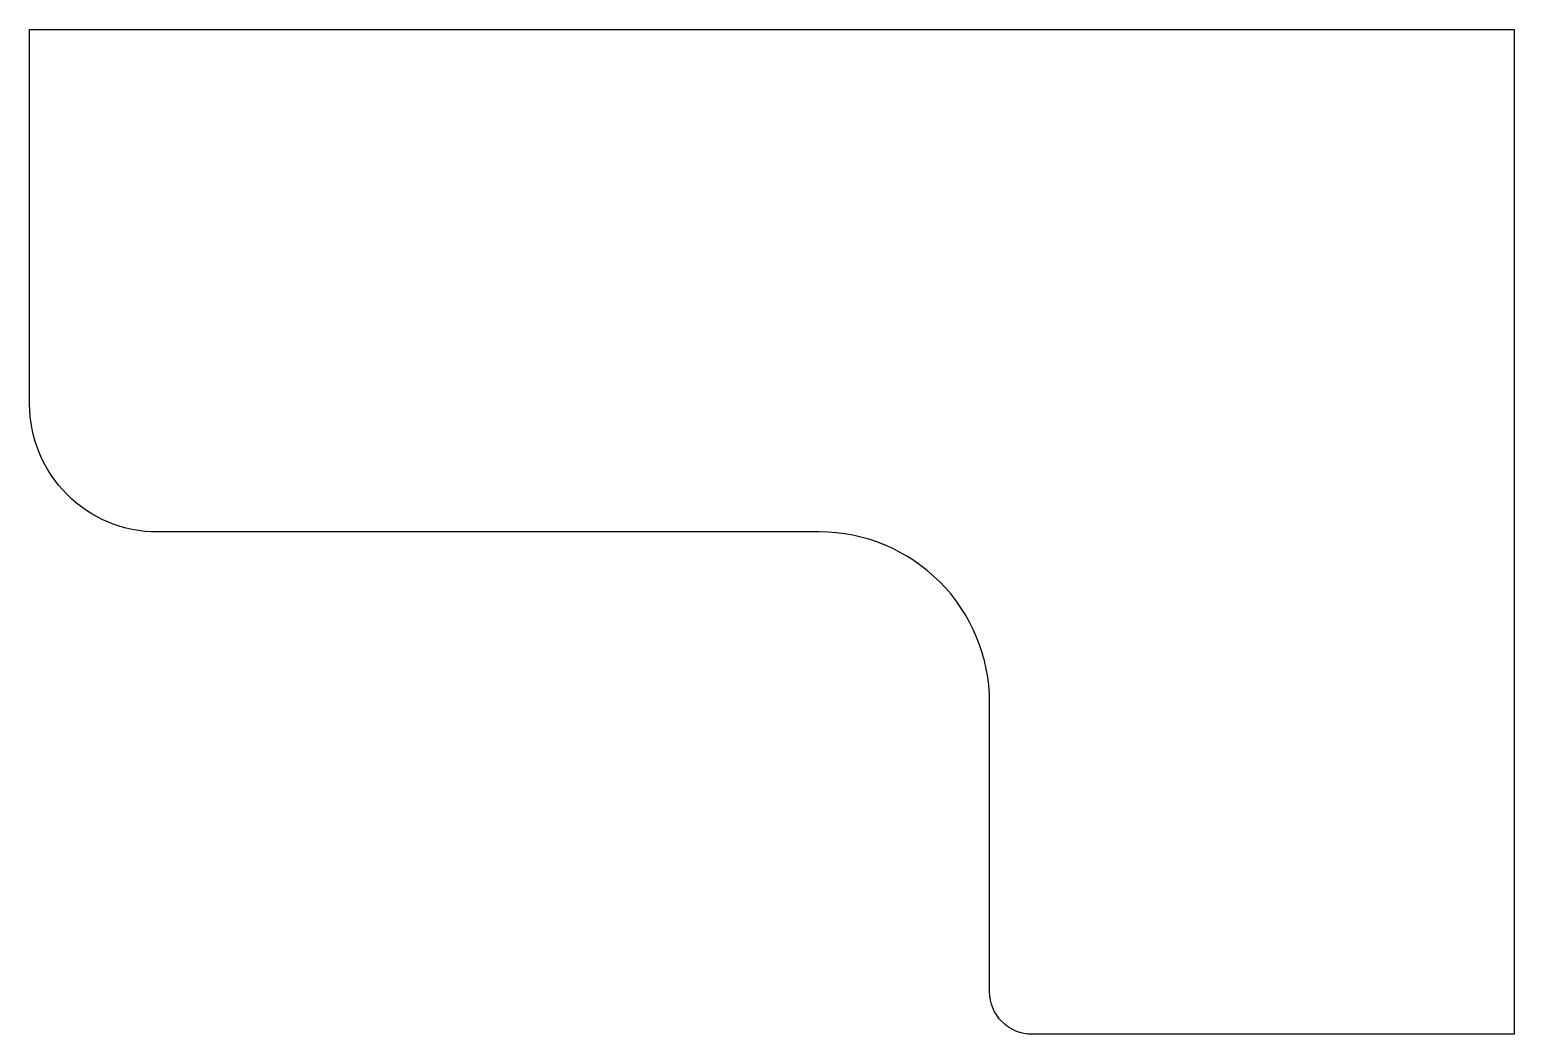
# Model space of a CAD drawing. Header units: millimetres. Extents: x 6844 to 8587, y 1195 to 2375.
import ezdxf

# ---------------------------------------------------------------- set-up
doc = ezdxf.new("R2010")
doc.units = ezdxf.units.MM

msp = doc.modelspace()

# ---------------------------------------------------------------- linework, layer by layer
msp.add_lwpolyline([(6843.5, 2375.4), (8587.3, 2375.4), (8587.3, 1195.4), (8021, 1195.4, -0.414214), (7971, 1245.4), (7971, 1585.4, 0.414214), (7771, 1785.4), (6993.5, 1785.4, -0.414214), (6843.5, 1935.4), (6843.5, 2375.4)], format="xyb")

doc.saveas('drawing.dxf')
